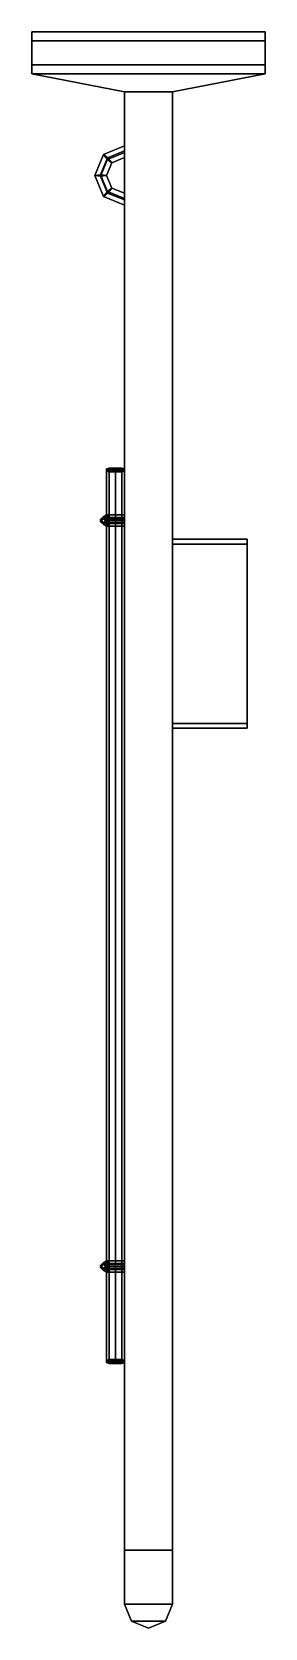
# Model space of a CAD drawing. Extents: x -0.39 to 0.39, y -0.08 to 5.25.
import ezdxf

# ---------------------------------------------------------------- set-up
doc = ezdxf.new("R2010")
doc.units = 0
doc.layers.add('TRAIL2', color=3, linetype='CONTINUOUS')

msp = doc.modelspace()

# ---------------------------------------------------------------- linework, layer by layer
at = {"layer": 'TRAIL2'}
for points in [[(-0.39, 5.25, 0.11), (-0.39, 5.25), (0.39, 5.25), (0.39, 5.25, 0.11)], [(-0.39, 5.22, 0.09), (-0.39, 5.22, 0.03), (-0.39, 5.25), (-0.39, 5.25, 0.11)], [(-0.39, 5.25), (-0.39, 5.11), (0.39, 5.11), (0.39, 5.25)], [(-0.39, 5.22, 0.03), (-0.39, 5.14, 0.03), (-0.39, 5.11), (-0.39, 5.25)], [(0.39, 5.25, 0.11), (0.39, 5.11, 0.17), (-0.39, 5.11, 0.17), (-0.39, 5.25, 0.11)], [(-0.39, 5.25, 0.11), (-0.39, 5.11, 0.17), (-0.39, 5.14, 0.12), (-0.39, 5.22, 0.09)], [(0.39, 5.25), (0.39, 5.22, 0.03), (0.39, 5.22, 0.09), (0.39, 5.25, 0.11)], [(0.39, 5.11), (0.39, 5.14, 0.03), (0.39, 5.22, 0.03), (0.39, 5.25)], [(0.39, 5.14, 0.12), (0.39, 5.11, 0.17), (0.39, 5.25, 0.11), (0.39, 5.22, 0.09)], [(0.39, 5.22, 0.09), (0.39, 5.22, 0.03), (-0.39, 5.22, 0.03), (-0.39, 5.22, 0.09)], [(0.39, 5.22, 0.03), (0.39, 5.14, 0.03), (-0.39, 5.14, 0.03), (-0.39, 5.22, 0.03)], [(-0.39, 5.22, 0.09), (-0.39, 5.14, 0.12), (0.39, 5.14, 0.12), (0.39, 5.22, 0.09)], [(-0.39, 5.14, 0.12), (-0.39, 5.14, 0.03), (0.39, 5.14, 0.03), (0.39, 5.14, 0.12)], [(-0.39, 5.11, 0.17), (-0.39, 5.11), (-0.39, 5.14, 0.03), (-0.39, 5.14, 0.12)], [(0.39, 5.14, 0.03), (0.39, 5.11), (0.39, 5.11, 0.17), (0.39, 5.14, 0.12)], [(-0.08, 5.05, 0.17), (-0.08, 5.05, 0.03), (-0.39, 5.11), (-0.39, 5.11, 0.17)], [(-0.39, 5.11), (-0.08, 5.05, 0.03), (0.08, 5.05, 0.03), (0.39, 5.11)], [(0.39, 5.11, 0.17), (0.08, 5.05, 0.17), (-0.08, 5.05, 0.17), (-0.39, 5.11, 0.17)], [(0.39, 5.11), (0.08, 5.05, 0.03), (0.08, 5.05, 0.17), (0.39, 5.11, 0.17)], [(0.08, 5.05, 0.17), (0.08, 0.18, 0.79), (-0.08, 0.18, 0.79), (-0.08, 5.05, 0.17)], [(-0.08, 5.05, 0.03), (-0.08, 0.18, 0.56), (0.08, 0.18, 0.56), (0.08, 5.05, 0.03)], [(-0.08, 0.18, 0.79), (-0.08, 0.18, 0.56), (-0.08, 5.05, 0.03), (-0.08, 5.05, 0.17)], [(0.08, 5.05, 0.03), (0.08, 0.18, 0.56), (0.08, 0.18, 0.79), (0.08, 5.05, 0.17)], [(-0.08, 4.8475, 0.1102), (-0.08, 4.8698, 0.1275), (-0.1507, 4.8408, 0.1311), (-0.1366, 4.8243, 0.113)], [(-0.08, 4.8698, 0.1275), (-0.08, 4.8525, 0.1498), (-0.1366, 4.8292, 0.1527), (-0.1507, 4.8408, 0.1311)], [(-0.08, 4.8525, 0.1498), (-0.08, 4.8302, 0.1325), (-0.1224, 4.8127, 0.1346), (-0.1366, 4.8292, 0.1527)], [(-0.1366, 4.8243, 0.113), (-0.1507, 4.8408, 0.1311), (-0.18, 4.7706, 0.1399), (-0.16, 4.7681, 0.12)], [(-0.1507, 4.8408, 0.1311), (-0.1366, 4.8292, 0.1527), (-0.16, 4.7731, 0.1597), (-0.18, 4.7706, 0.1399)], [(-0.1366, 4.8292, 0.1527), (-0.1224, 4.8127, 0.1346), (-0.14, 4.7706, 0.1399), (-0.16, 4.7731, 0.1597)], [(-0.1224, 4.8127, 0.1346), (-0.1366, 4.8243, 0.113), (-0.16, 4.7681, 0.12), (-0.14, 4.7706, 0.1399)], [(-0.08, 4.8302, 0.1325), (-0.08, 4.8475, 0.1102), (-0.1366, 4.8243, 0.113), (-0.1224, 4.8127, 0.1346)], [(-0.18, 4.7706, 0.1399), (-0.16, 4.7731, 0.1597), (-0.1366, 4.717, 0.1667), (-0.1507, 4.7004, 0.1486)], [(-0.16, 4.7681, 0.12), (-0.18, 4.7706, 0.1399), (-0.1507, 4.7004, 0.1486), (-0.1366, 4.712, 0.127)], [(-0.16, 4.7731, 0.1597), (-0.14, 4.7706, 0.1399), (-0.1224, 4.7285, 0.1451), (-0.1366, 4.717, 0.1667)], [(-0.14, 4.7706, 0.1399), (-0.16, 4.7681, 0.12), (-0.1366, 4.712, 0.127), (-0.1224, 4.7285, 0.1451)], [(-0.1507, 4.7004, 0.1486), (-0.1366, 4.717, 0.1667), (-0.08, 4.6937, 0.1696), (-0.08, 4.6714, 0.1522)], [(-0.1366, 4.712, 0.127), (-0.1507, 4.7004, 0.1486), (-0.08, 4.6714, 0.1522), (-0.08, 4.6888, 0.1299)], [(-0.1224, 4.7285, 0.1451), (-0.1366, 4.712, 0.127), (-0.08, 4.6888, 0.1299), (-0.08, 4.7111, 0.1473)], [(-0.1366, 4.717, 0.1667), (-0.1224, 4.7285, 0.1451), (-0.08, 4.7111, 0.1473), (-0.08, 4.6937, 0.1696)], [(-0.14, 3.7907, 0.279), (-0.1312, 3.7933, 0.3), (-0.1312, 0.8163, 0.6708), (-0.14, 0.8137, 0.6498)], [(-0.0888, 3.7881, 0.2579), (-0.08, 3.7907, 0.279), (-0.1312, 3.7933, 0.3), (-0.14, 3.7907, 0.279)], [(-0.1312, 3.7881, 0.2579), (-0.14, 3.7907, 0.279), (-0.14, 0.8137, 0.6498), (-0.1312, 0.8111, 0.6287)], [(-0.11, 3.787, 0.2492), (-0.0888, 3.7881, 0.2579), (-0.14, 3.7907, 0.279), (-0.1312, 3.7881, 0.2579)], [(-0.14, 3.7833, 0.2194), (-0.1312, 3.7859, 0.2405), (-0.1312, 0.8089, 0.6113), (-0.14, 0.8063, 0.5902)], [(-0.0888, 3.7807, 0.1984), (-0.08, 3.7833, 0.2194), (-0.1312, 3.7859, 0.2405), (-0.14, 3.7833, 0.2194)], [(-0.1312, 3.7933, 0.3), (-0.11, 3.7944, 0.3087), (-0.11, 0.8174, 0.6795), (-0.1312, 0.8163, 0.6708)], [(-0.08, 3.7907, 0.279), (-0.0888, 3.7933, 0.3), (-0.11, 3.7944, 0.3087), (-0.1312, 3.7933, 0.3)], [(-0.11, 3.787, 0.2492), (-0.1312, 3.7881, 0.2579), (-0.1312, 0.8111, 0.6287), (-0.11, 0.81, 0.62)], [(-0.1312, 3.7859, 0.2405), (-0.11, 3.787, 0.2492), (-0.11, 0.81, 0.62), (-0.1312, 0.8089, 0.6113)], [(-0.08, 3.7833, 0.2194), (-0.0888, 3.7859, 0.2405), (-0.11, 3.787, 0.2492), (-0.1312, 3.7859, 0.2405)], [(-0.11, 3.7944, 0.3087), (-0.0888, 3.7933, 0.3), (-0.0888, 0.8163, 0.6708), (-0.11, 0.8174, 0.6795)], [(-0.0888, 3.7881, 0.2579), (-0.11, 3.787, 0.2492), (-0.11, 0.81, 0.62), (-0.0888, 0.8111, 0.6287)], [(-0.11, 3.787, 0.2492), (-0.0888, 3.7859, 0.2405), (-0.0888, 0.8089, 0.6113), (-0.11, 0.81, 0.62)], [(-0.0888, 3.7933, 0.3), (-0.08, 3.7907, 0.279), (-0.08, 0.8137, 0.6498), (-0.0888, 0.8163, 0.6708)], [(-0.08, 3.7907, 0.279), (-0.0888, 3.7881, 0.2579), (-0.0888, 0.8111, 0.6287), (-0.08, 0.8137, 0.6498)], [(-0.0888, 3.7859, 0.2405), (-0.08, 3.7833, 0.2194), (-0.08, 0.8063, 0.5902), (-0.0888, 0.8089, 0.6113)], [(-0.1312, 3.7807, 0.1984), (-0.14, 3.7833, 0.2194), (-0.14, 0.8063, 0.5902), (-0.1312, 0.8037, 0.5692)], [(-0.11, 3.7796, 0.1897), (-0.0888, 3.7807, 0.1984), (-0.14, 3.7833, 0.2194), (-0.1312, 3.7807, 0.1984)], [(-0.11, 3.7796, 0.1897), (-0.1312, 3.7807, 0.1984), (-0.1312, 0.8037, 0.5692), (-0.11, 0.8026, 0.5605)], [(-0.0888, 3.7807, 0.1984), (-0.11, 3.7796, 0.1897), (-0.11, 0.8026, 0.5605), (-0.0888, 0.8037, 0.5692)], [(-0.08, 3.7833, 0.2194), (-0.0888, 3.7807, 0.1984), (-0.0888, 0.8037, 0.5692), (-0.08, 0.8063, 0.5902)], [(-0.14, 3.6369, 0.3384), (-0.15, 3.6282, 0.3496), (-0.16, 3.622, 0.3), (-0.15, 3.6319, 0.2987)], [(-0.15, 3.6319, 0.2987), (-0.16, 3.622, 0.3), (-0.16, 3.6146, 0.2404), (-0.15, 3.6245, 0.2392)], [(-0.15, 3.6282, 0.3496), (-0.14, 3.617, 0.3409), (-0.15, 3.6121, 0.3012), (-0.16, 3.622, 0.3)], [(-0.15, 3.6084, 0.1908), (-0.14, 3.6196, 0.1995), (-0.15, 3.6245, 0.2392), (-0.16, 3.6146, 0.2404)], [(-0.15, 3.6282, 0.3496), (-0.14, 3.6369, 0.3384), (-0.08, 3.6369, 0.3384), (-0.08, 3.6282, 0.3496)], [(-0.13, 3.6257, 0.3297), (-0.14, 3.6369, 0.3384), (-0.15, 3.6319, 0.2987), (-0.14, 3.622, 0.3)], [(-0.14, 3.622, 0.3), (-0.15, 3.6319, 0.2987), (-0.15, 3.6245, 0.2392), (-0.14, 3.6146, 0.2404)], [(-0.14, 3.617, 0.3409), (-0.15, 3.6282, 0.3496), (-0.08, 3.6282, 0.3496), (-0.08, 3.617, 0.3409)], [(-0.14, 3.617, 0.3409), (-0.13, 3.6257, 0.3297), (-0.14, 3.622, 0.3), (-0.15, 3.6121, 0.3012)], [(-0.14, 3.6196, 0.1995), (-0.13, 3.6109, 0.2107), (-0.14, 3.6146, 0.2404), (-0.15, 3.6245, 0.2392)], [(-0.14, 3.6369, 0.3384), (-0.13, 3.6257, 0.3297), (-0.08, 3.6257, 0.3297), (-0.08, 3.6369, 0.3384)], [(-0.13, 3.6257, 0.3297), (-0.14, 3.617, 0.3409), (-0.08, 3.617, 0.3409), (-0.08, 3.6257, 0.3297)], [(-0.16, 3.622, 0.3), (-0.15, 3.6121, 0.3012), (-0.15, 3.6047, 0.2417), (-0.16, 3.6146, 0.2404)], [(-0.14, 3.5997, 0.202), (-0.15, 3.6084, 0.1908), (-0.16, 3.6146, 0.2404), (-0.15, 3.6047, 0.2417)], [(-0.15, 3.6121, 0.3012), (-0.14, 3.622, 0.3), (-0.14, 3.6146, 0.2404), (-0.15, 3.6047, 0.2417)], [(-0.14, 3.6196, 0.1995), (-0.15, 3.6084, 0.1908), (-0.08, 3.6084, 0.1908), (-0.08, 3.6196, 0.1995)], [(-0.13, 3.6109, 0.2107), (-0.14, 3.5997, 0.202), (-0.15, 3.6047, 0.2417), (-0.14, 3.6146, 0.2404)], [(-0.15, 3.6084, 0.1908), (-0.14, 3.5997, 0.202), (-0.08, 3.5997, 0.202), (-0.08, 3.6084, 0.1908)], [(-0.13, 3.6109, 0.2107), (-0.14, 3.6196, 0.1995), (-0.08, 3.6196, 0.1995), (-0.08, 3.6109, 0.2107)], [(-0.14, 3.5997, 0.202), (-0.13, 3.6109, 0.2107), (-0.08, 3.6109, 0.2107), (-0.08, 3.5997, 0.202)], [(0.08, 3.5561, 0.329), (0.08, 3.54, 0.2), (0.33, 3.54, 0.2), (0.33, 3.5561, 0.329)], [(0.33, 3.5561, 0.329), (0.33, 2.9408, 0.4056), (0.08, 2.9408, 0.4056), (0.08, 3.5561, 0.329)], [(0.08, 3.54, 0.2), (0.08, 2.9248, 0.2766), (0.33, 2.9248, 0.2766), (0.33, 3.54, 0.2)], [(0.33, 3.54, 0.2), (0.33, 2.9248, 0.2766), (0.33, 2.9408, 0.4056), (0.33, 3.5561, 0.329)], [(0.33, 2.9408, 0.4056), (0.33, 2.9248, 0.2766), (0.08, 2.9248, 0.2766), (0.08, 2.9408, 0.4056)], [(-0.14, 1.1461, 0.6487), (-0.15, 1.1374, 0.6598), (-0.16, 1.1313, 0.6102), (-0.15, 1.1412, 0.609)], [(-0.15, 1.1412, 0.609), (-0.16, 1.1313, 0.6102), (-0.16, 1.1238, 0.5507), (-0.15, 1.1338, 0.5494)], [(-0.15, 1.1374, 0.6598), (-0.14, 1.1263, 0.6511), (-0.15, 1.1213, 0.6115), (-0.16, 1.1313, 0.6102)], [(-0.15, 1.1177, 0.5011), (-0.14, 1.1288, 0.5097), (-0.15, 1.1338, 0.5494), (-0.16, 1.1238, 0.5507)], [(-0.16, 1.1313, 0.6102), (-0.15, 1.1213, 0.6115), (-0.15, 1.1139, 0.5519), (-0.16, 1.1238, 0.5507)], [(-0.14, 1.109, 0.5122), (-0.15, 1.1177, 0.5011), (-0.16, 1.1238, 0.5507), (-0.15, 1.1139, 0.5519)], [(-0.13, 1.135, 0.64), (-0.14, 1.1461, 0.6487), (-0.15, 1.1412, 0.609), (-0.14, 1.1313, 0.6102)], [(-0.15, 1.1374, 0.6598), (-0.14, 1.1461, 0.6487), (-0.08, 1.1461, 0.6487), (-0.08, 1.1374, 0.6598)], [(-0.14, 1.1313, 0.6102), (-0.15, 1.1412, 0.609), (-0.15, 1.1338, 0.5494), (-0.14, 1.1238, 0.5507)], [(-0.14, 1.1263, 0.6511), (-0.15, 1.1374, 0.6598), (-0.08, 1.1374, 0.6598), (-0.08, 1.1263, 0.6511)], [(-0.14, 1.1263, 0.6511), (-0.13, 1.135, 0.64), (-0.14, 1.1313, 0.6102), (-0.15, 1.1213, 0.6115)], [(-0.14, 1.1288, 0.5097), (-0.13, 1.1201, 0.5209), (-0.14, 1.1238, 0.5507), (-0.15, 1.1338, 0.5494)], [(-0.15, 1.1213, 0.6115), (-0.14, 1.1313, 0.6102), (-0.14, 1.1238, 0.5507), (-0.15, 1.1139, 0.5519)], [(-0.14, 1.1288, 0.5097), (-0.15, 1.1177, 0.5011), (-0.08, 1.1177, 0.5011), (-0.08, 1.1288, 0.5097)], [(-0.13, 1.1201, 0.5209), (-0.14, 1.109, 0.5122), (-0.15, 1.1139, 0.5519), (-0.14, 1.1238, 0.5507)], [(-0.14, 1.1461, 0.6487), (-0.13, 1.135, 0.64), (-0.08, 1.135, 0.64), (-0.08, 1.1461, 0.6487)], [(-0.13, 1.135, 0.64), (-0.14, 1.1263, 0.6511), (-0.08, 1.1263, 0.6511), (-0.08, 1.135, 0.64)], [(-0.13, 1.1201, 0.5209), (-0.14, 1.1288, 0.5097), (-0.08, 1.1288, 0.5097), (-0.08, 1.1201, 0.5209)], [(-0.14, 1.109, 0.5122), (-0.13, 1.1201, 0.5209), (-0.08, 1.1201, 0.5209), (-0.08, 1.109, 0.5122)], [(-0.15, 1.1177, 0.5011), (-0.14, 1.109, 0.5122), (-0.08, 1.109, 0.5122), (-0.08, 1.1177, 0.5011)], [(-0.14, 0.8137, 0.6498), (-0.1312, 0.8163, 0.6708), (-0.11, 0.8174, 0.6795), (-0.0888, 0.8163, 0.6708)], [(-0.1312, 0.8111, 0.6287), (-0.14, 0.8137, 0.6498), (-0.0888, 0.8163, 0.6708), (-0.08, 0.8137, 0.6498)], [(-0.14, 0.8063, 0.5902), (-0.1312, 0.8089, 0.6113), (-0.11, 0.81, 0.62), (-0.0888, 0.8089, 0.6113)], [(-0.1312, 0.8037, 0.5692), (-0.14, 0.8063, 0.5902), (-0.0888, 0.8089, 0.6113), (-0.08, 0.8063, 0.5902)], [(-0.11, 0.81, 0.62), (-0.1312, 0.8111, 0.6287), (-0.08, 0.8137, 0.6498), (-0.0888, 0.8111, 0.6287)], [(-0.11, 0.8026, 0.5605), (-0.1312, 0.8037, 0.5692), (-0.08, 0.8063, 0.5902), (-0.0888, 0.8037, 0.5692)], [(0.08, 0.18, 0.76), (0.08, 0.18, 0.59), (-0.08, 0.18, 0.59), (-0.08, 0.18, 0.76)], [(-0.08, 0, 0.59), (-0.08, 0.18, 0.59), (0.08, 0.18, 0.59), (0.08, 0, 0.59)], [(-0.08, 0, 0.56), (-0.08, 0.18, 0.56), (-0.08, 0.18, 0.59), (-0.08, 0, 0.59)], [(-0.08, 0, 0.76), (-0.08, 0.18, 0.76), (-0.08, 0.18, 0.79), (-0.08, 0, 0.79)], [(-0.08, 0, 0.79), (-0.08, 0.18, 0.79), (0.08, 0.18, 0.79), (0.08, 0, 0.79)], [(0.08, 0.18, 0.59), (0.08, 0.18, 0.56), (0.08, 0, 0.56), (0.08, 0, 0.59)], [(0.08, 0.18, 0.79), (0.08, 0.18, 0.76), (0.08, 0, 0.76), (0.08, 0, 0.79)], [(-0.0566, -0.0566, 0.59), (-0.08, 0, 0.59), (0.08, 0, 0.59), (0.0566, -0.0566, 0.59)], [(-0.0566, -0.0566, 0.56), (-0.08, 0, 0.56), (-0.08, 0, 0.59), (-0.0566, -0.0566, 0.59)], [(-0.0566, -0.0566, 0.79), (-0.08, 0, 0.79), (0.08, 0, 0.79), (0.0566, -0.0566, 0.79)], [(-0.0566, -0.0566, 0.76), (-0.08, 0, 0.76), (-0.08, 0, 0.79), (-0.0566, -0.0566, 0.79)], [(0.08, 0, 0.56), (0.0566, -0.0566, 0.56), (0.0566, -0.0566, 0.59), (0.08, 0, 0.59)], [(0.08, 0, 0.76), (0.0566, -0.0566, 0.76), (0.0566, -0.0566, 0.79), (0.08, 0, 0.79)], [(0, -0.08, 0.59), (-0.0566, -0.0566, 0.59), (0.0566, -0.0566, 0.59), (0, -0.08, 0.59)], [(0, -0.08, 0.56), (-0.0566, -0.0566, 0.56), (-0.0566, -0.0566, 0.59), (0, -0.08, 0.59)], [(0, -0.08, 0.79), (-0.0566, -0.0566, 0.79), (0.0566, -0.0566, 0.79), (0, -0.08, 0.79)], [(0, -0.08, 0.76), (-0.0566, -0.0566, 0.76), (-0.0566, -0.0566, 0.79), (0, -0.08, 0.79)], [(0.0566, -0.0566, 0.56), (0, -0.08, 0.56), (0, -0.08, 0.59), (0.0566, -0.0566, 0.59)], [(0.0566, -0.0566, 0.76), (0, -0.08, 0.76), (0, -0.08, 0.79), (0.0566, -0.0566, 0.79)]]:
    msp.add_3dface(points, dxfattribs=at)

doc.saveas('drawing.dxf')
